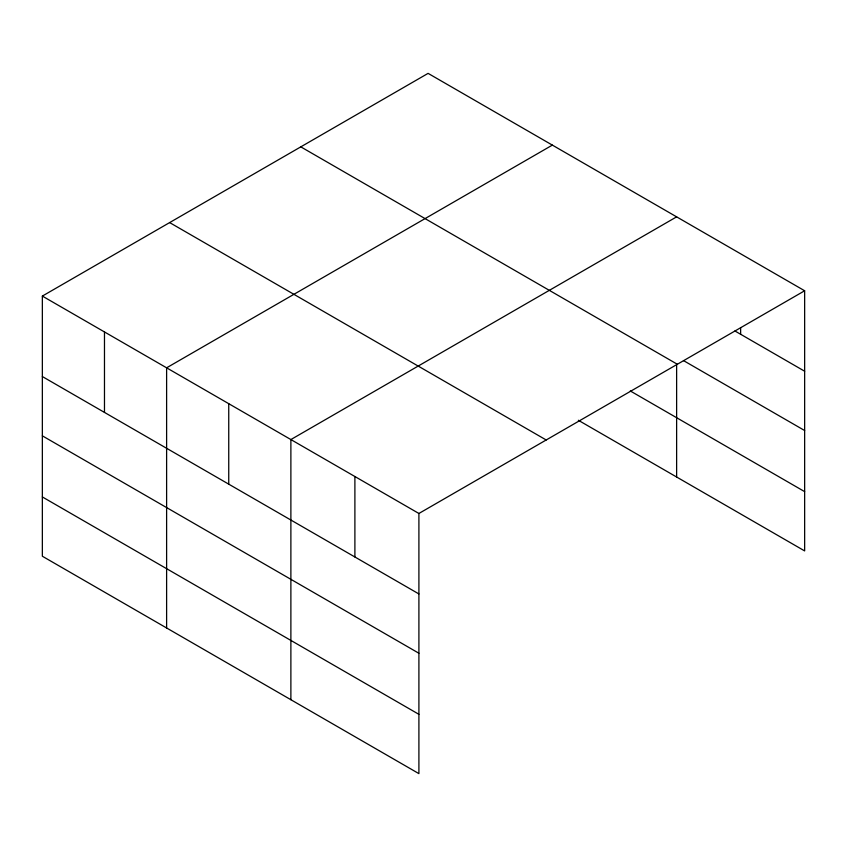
<?xml version="1.0" encoding="UTF-8"?>
<svg xmlns="http://www.w3.org/2000/svg" width="847" height="847" viewBox="0 0 847 847"><rect width="100%" height="100%" fill="white"/><g stroke="black" fill="none" stroke-linecap="round" stroke-linejoin="round"><path stroke-width="1.27" d="M42.35 296.079L418.905 513.473L418.905 773.629L42.35 556.235L42.35 296.079L428.095 73.371L804.65 290.765L804.65 550.921L578.342 420.271M552.36 145.112L166.615 367.82L166.615 627.976M676.626 216.853L290.881 439.561L290.881 699.717M418.905 513.473L804.65 290.765M734.921 330.976L804.65 371.23M683.476 360.578L804.65 430.53M300.801 146.859L677.356 364.263M630.306 390.965L804.65 491.631M169.644 222.581L546.199 439.985M42.35 376.544L418.905 593.938M42.35 435.834L418.905 653.238M42.35 496.935L418.905 714.339M740.638 327.683L740.638 334.279M676.626 364.411L676.626 477.009M354.893 476.522L354.893 556.987M228.743 403.691L228.743 484.156M104.477 331.95L104.477 412.415"/></g></svg>
